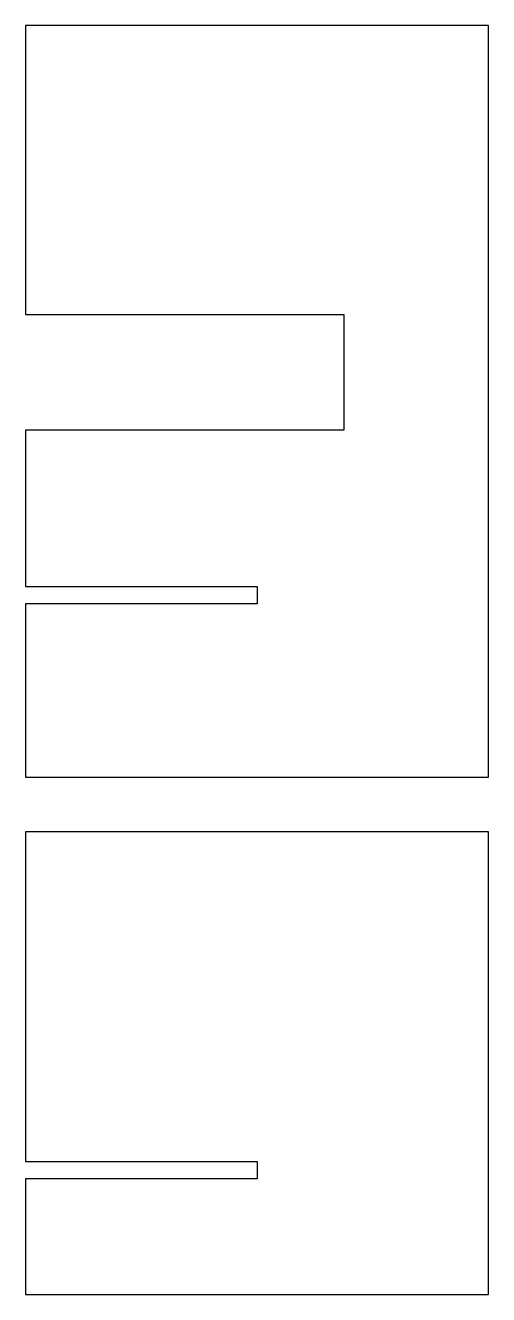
# Model space of a CAD drawing. Header units: millimetres. Extents: x 6 to 86, y 9 to 228.
import ezdxf

# ---------------------------------------------------------------- set-up
doc = ezdxf.new("R2010")
doc.units = ezdxf.units.MM

msp = doc.modelspace()

# ---------------------------------------------------------------- linework, layer by layer
for points in [[(86.04, 228.29), (6.04, 228.29), (6.04, 178.29), (61.04, 178.29), (61.04, 158.29), (6.04, 158.29), (6.04, 131.29), (46.04, 131.29), (46.04, 128.29), (6.04, 128.29), (6.04, 98.29), (86.04, 98.29)], [(86.04, 88.83), (6.04, 88.83), (6.04, 31.83), (46.04, 31.83), (46.04, 28.83), (6.04, 28.83), (6.04, 8.83), (86.04, 8.83)]]:
    msp.add_lwpolyline(points, close=True)

doc.saveas('drawing.dxf')
